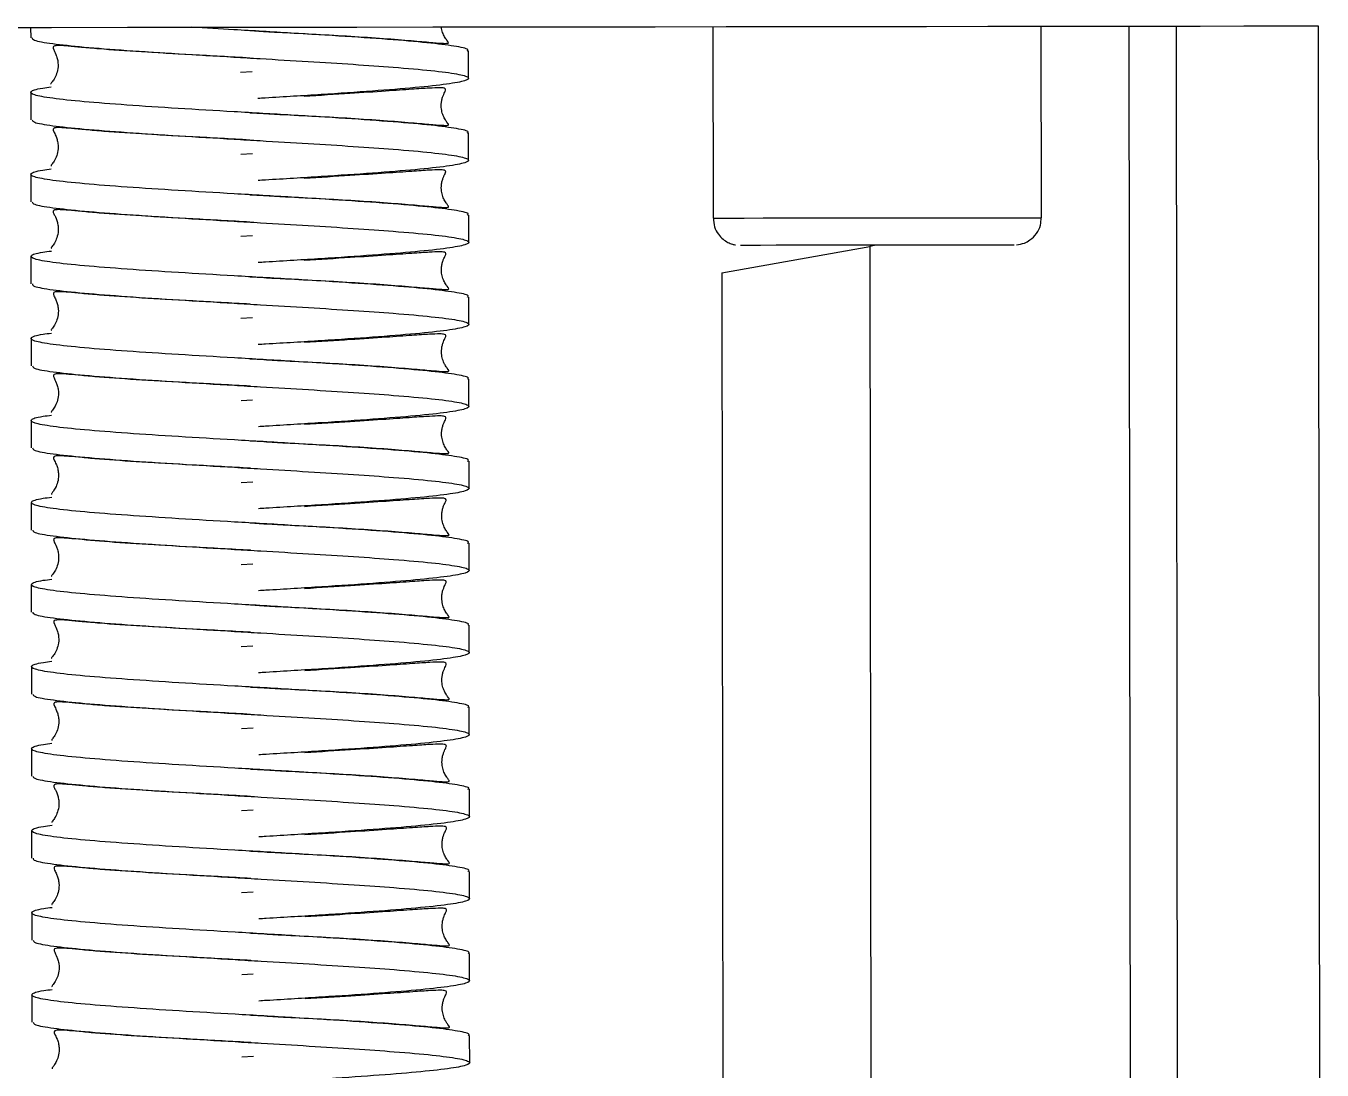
# Model space of a CAD drawing. Header units: millimetres. Extents: x 5395 to 6471, y 1829 to 2617.
# Drawn here: x 5705.09 to 5752.46, y 2170.14 to 2208.32 of the extents above; entities that cross this region are included whole.
import ezdxf

# ---------------------------------------------------------------- set-up
doc = ezdxf.new("R2010")
doc.units = ezdxf.units.MM

msp = doc.modelspace()

# ---------------------------------------------------------------- linework, layer by layer
at = {"color": 7, "linetype": 'Continuous', "lineweight": 25}
for p, q in [((5705.26518, 2208.26536), (5705.26561, 2207.88734)), ((5713.2715, 2208.1462), (5713.77103, 2208.11862)), ((5730.19456, 2208.294), (5730.20258, 2201.29438)), ((5742.20257, 2201.30813), (5742.19455, 2208.30797)), ((5745.3992, 2208.31173), (5745.53674, 2088.31244)), ((5747.12153, 2208.31376), (5747.25907, 2088.31411)), ((5752.31914, 2208.31995), (5752.45668, 2088.32003)), ((5721.26732, 2206.40568), (5721.26618, 2207.40568)), ((5712.93871, 2206.62866), (5713.36364, 2206.65293)), ((5705.26791, 2205.88735), (5705.26905, 2204.88735)), ((5713.27494, 2205.1462), (5713.77447, 2205.11862)), ((5721.27076, 2203.40569), (5721.26962, 2204.40569)), ((5712.94215, 2203.62867), (5713.36708, 2203.65293)), ((5705.27134, 2202.88735), (5705.27249, 2201.88735)), ((5713.27838, 2202.1462), (5713.77791, 2202.11862)), ((5721.2742, 2200.40569), (5721.27305, 2201.40569)), ((5712.94559, 2200.62867), (5713.37051, 2200.65293)), ((5730.51836, 2199.29536), (5735.93239, 2200.25881)), ((5735.93238, 2200.27133), (5736.09912, 2200.301)), ((5735.93238, 2200.27133), (5736.04463, 2102.33179)), ((5705.27478, 2199.88735), (5705.27593, 2198.88735)), ((5713.28181, 2199.1462), (5713.78135, 2199.11862)), ((5730.51836, 2199.29536), (5730.56632, 2157.45023)), ((5721.27764, 2197.40569), (5721.27649, 2198.40569)), ((5712.94902, 2197.62867), (5713.37395, 2197.65293)), ((5705.27822, 2196.88735), (5705.27937, 2195.88735)), ((5713.28525, 2196.14621), (5713.78479, 2196.11863)), ((5721.28108, 2194.40569), (5721.27993, 2195.40569)), ((5712.95246, 2194.62867), (5713.37739, 2194.65294)), ((5705.28166, 2193.88735), (5705.28281, 2192.88735)), ((5713.28869, 2193.14621), (5713.78823, 2193.11863)), ((5721.28452, 2191.40569), (5721.28337, 2192.40569)), ((5712.9559, 2191.62867), (5713.38083, 2191.65294)), ((5705.2851, 2190.88736), (5705.28624, 2189.88736)), ((5713.29213, 2190.14621), (5713.79167, 2190.11863)), ((5721.28795, 2188.4057), (5721.28681, 2189.4057)), ((5712.95934, 2188.62868), (5713.38427, 2188.65294)), ((5705.28854, 2187.88736), (5705.28968, 2186.88736)), ((5713.29557, 2187.14621), (5713.7951, 2187.11863)), ((5721.29139, 2185.4057), (5721.29025, 2186.4057)), ((5712.96278, 2185.62868), (5713.38771, 2185.65294)), ((5705.29198, 2184.88736), (5705.29312, 2183.88736)), ((5713.29901, 2184.14621), (5713.79854, 2184.11863)), ((5721.29483, 2182.4057), (5721.29368, 2183.4057)), ((5712.96622, 2182.62868), (5713.39115, 2182.65294)), ((5705.29541, 2181.88736), (5705.29656, 2180.88736)), ((5713.30245, 2181.14622), (5713.80198, 2181.11864)), ((5721.29827, 2179.4057), (5721.29712, 2180.4057)), ((5712.96965, 2179.62868), (5713.39458, 2179.65295)), ((5705.29885, 2178.88736), (5705.3, 2177.88736)), ((5713.30588, 2178.14622), (5713.80542, 2178.11864)), ((5721.30171, 2176.4057), (5721.30056, 2177.4057)), ((5712.97309, 2176.62868), (5713.39802, 2176.65295)), ((5705.30229, 2175.88737), (5705.30344, 2174.88737)), ((5713.30932, 2175.14622), (5713.80886, 2175.11864)), ((5721.30515, 2173.40571), (5721.304, 2174.40571)), ((5712.97653, 2173.62869), (5713.40146, 2173.65295)), ((5705.30573, 2172.88737), (5705.30688, 2171.88737)), ((5713.31276, 2172.14622), (5713.8123, 2172.11864)), ((5721.30858, 2170.40571), (5721.30744, 2171.40571)), ((5712.97997, 2170.62869), (5713.4049, 2170.65295))]:
    msp.add_line(p, q, dxfattribs=at)
at = {"color": 7, "linetype": 'Continuous', "lineweight": 25, "flags": 128}
for points in [[(5703.28299, 2208.2631), (5706.02645, 2208.26622), (5708.80024, 2208.26939), (5711.59273, 2208.27259), (5714.39224, 2208.2758), (5717.18702, 2208.279), (5719.96537, 2208.2822), (5722.71565, 2208.28537), (5725.42633, 2208.28849), (5728.08606, 2208.29156), (5730.68369, 2208.29457), (5733.20833, 2208.2975), (5735.64941, 2208.30033), (5737.99671, 2208.30307), (5740.24038, 2208.30569), (5742.37103, 2208.30818), (5744.37972, 2208.31053), (5746.25805, 2208.31275), (5747.99814, 2208.3148), (5749.5927, 2208.31669), (5751.03504, 2208.31841), (5752.31914, 2208.31995)], [(5730.20258, 2201.29438), (5730.23468, 2201.2944), (5730.43297, 2201.2946), (5730.80657, 2201.295), (5731.34412, 2201.29559), (5732.0293, 2201.29635), (5732.84128, 2201.29727), (5733.75539, 2201.2983), (5734.74385, 2201.29942), (5735.77664, 2201.3006)], [(5735.77664, 2201.3006), (5736.82237, 2201.3018), (5737.84927, 2201.30298), (5738.82613, 2201.30411), (5739.72328, 2201.30516), (5740.51346, 2201.30608), (5741.17265, 2201.30686), (5741.68083, 2201.30747), (5742.02255, 2201.30789), (5742.18744, 2201.30811), (5742.20257, 2201.30813)], [(5735.84878, 2200.30071), (5734.91132, 2200.29964), (5734.02058, 2200.29863), (5733.20874, 2200.29771), (5732.50515, 2200.29693), (5731.93523, 2200.29629), (5731.51959, 2200.29584), (5731.27325, 2200.29558), (5731.20383, 2200.29553)], [(5741.20371, 2200.30699), (5741.16857, 2200.30693), (5740.96684, 2200.30668), (5740.59296, 2200.30622), (5740.06044, 2200.30559), (5739.38852, 2200.3048), (5738.6015, 2200.30388), (5737.72782, 2200.30287), (5736.79906, 2200.3018), (5735.84878, 2200.30071)]]:
    msp.add_lwpolyline(points, dxfattribs=at)
at = {"color": 7, "linetype": 'Continuous', "lineweight": 25}
for points, knots in [([(5721.2125, 2207.40562), (5721.22832, 2207.41679), (5721.30302, 2207.46956), (5720.88719, 2207.56517), (5719.97423, 2207.68782), (5718.56428, 2207.81153), (5716.80401, 2207.93479), (5714.80183, 2208.0563), (5712.85431, 2208.17032), (5711.66423, 2208.24154), (5711.15381, 2208.27209)], [0, 0, 0, 0, 0.03836498, 0.18121529, 0.32341011, 0.4655906, 0.60801833, 0.75008887, 0.89281622, 1, 1, 1, 1]), ([(5713.77103, 2208.11862), (5714.03786, 2208.10368), (5714.75098, 2208.06376), (5715.88549, 2208.00751), (5717.1508, 2207.93386), (5718.32169, 2207.85241), (5719.29728, 2207.77124), (5719.97892, 2207.70957), (5720.37715, 2207.67986), (5720.52463, 2207.68195), (5720.54009, 2207.71277), (5720.48497, 2207.78353), (5720.40004, 2207.90015), (5720.32086, 2208.07171), (5720.27339, 2208.21353), (5720.2729, 2208.28244), (5720.2729, 2208.28255)], [0, 0, 0, 0, 0.06904033, 0.18452281, 0.30518635, 0.43031316, 0.55385012, 0.66690288, 0.76785559, 0.85806609, 0.89750012, 0.93020759, 0.95703867, 0.97912394, 0.99996456, 1, 1, 1, 1]), ([(5705.31929, 2207.88741), (5705.32595, 2207.85728), (5705.34179, 2207.7857), (5706.00017, 2207.67162), (5707.14934, 2207.54838), (5708.73393, 2207.4257), (5710.62081, 2207.30157), (5712.31856, 2207.20254), (5713.92507, 2207.1076), (5715.42032, 2207.02), (5717.07906, 2206.91566), (5718.63864, 2206.80536), (5719.96962, 2206.68766), (5720.91509, 2206.56506), (5721.33876, 2206.43892), (5721.21237, 2206.31541), (5720.54503, 2206.18846), (5719.38125, 2206.0627), (5717.80085, 2205.93648), (5715.91351, 2205.80801), (5714.44304, 2205.71908), (5713.66053, 2205.67098), (5713.57132, 2205.6655)], [0, 0, 0, 0, 0.04076612, 0.09687101, 0.15281319, 0.20875537, 0.26486026, 0.3207179, 0.3463632, 0.39387851, 0.44141869, 0.48894644, 0.54497281, 0.60085867, 0.65700289, 0.71286053, 0.76896542, 0.8249076, 0.88084978, 0.93695467, 0.99281231, 1, 1, 1, 1]), ([(5713.27265, 2207.1462), (5712.56625, 2207.18541), (5711.17283, 2207.26275), (5709.28646, 2207.36948), (5707.97185, 2207.45703), (5707.11674, 2207.53657), (5706.49022, 2207.59441), (5706.08746, 2207.62024), (5706.06209, 2207.51667), (5706.15924, 2207.35066), (5706.23731, 2207.14517), (5706.27496, 2206.92916), (5706.26096, 2206.69934), (5706.16833, 2206.44069), (5706.06218, 2206.28246), (5705.99442, 2206.2034), (5706.00828, 2206.19344), (5706.01411, 2206.18925)], [0, 0, 0, 0, 0.15266743, 0.30114793, 0.44493303, 0.51603269, 0.58317401, 0.70230956, 0.80282593, 0.84337784, 0.85968953, 0.87401199, 0.89714004, 0.91824407, 0.94381308, 0.97636391, 1, 1, 1, 1]), ([(5721.21594, 2204.40562), (5721.23176, 2204.41679), (5721.30645, 2204.46956), (5720.89061, 2204.56517), (5719.97772, 2204.68782), (5718.56752, 2204.81153), (5716.80818, 2204.9348), (5714.80253, 2205.05628), (5712.69503, 2205.18053), (5710.62385, 2205.30159), (5708.73534, 2205.42569), (5707.15441, 2205.5484), (5705.99223, 2205.67158), (5705.3173, 2205.79712), (5705.21785, 2205.92043), (5705.46781, 2206.0194), (5705.90752, 2206.07516), (5706.01654, 2206.08899)], [0, 0, 0, 0, 0.019813775, 0.09358948, 0.167026659, 0.240456433, 0.314013898, 0.387386892, 0.461099093, 0.534435036, 0.608095587, 0.681542525, 0.754989463, 0.828650014, 0.901985956, 0.975698158, 1, 1, 1, 1]), ([(5713.77447, 2205.11862), (5714.04129, 2205.10368), (5714.75442, 2205.06376), (5715.88893, 2205.00751), (5717.15424, 2204.93387), (5718.32513, 2204.85241), (5719.30073, 2204.77124), (5719.98235, 2204.70958), (5720.38063, 2204.67986), (5720.52794, 2204.68195), (5720.54371, 2204.71277), (5720.4879, 2204.78353), (5720.4049, 2204.90016), (5720.32009, 2205.0717), (5720.2665, 2205.2911), (5720.26522, 2205.48378), (5720.29862, 2205.6582), (5720.33877, 2205.77452), (5720.38173, 2205.86662), (5720.42389, 2205.94938), (5720.43746, 2206.00673), (5720.38611, 2206.05138), (5720.20259, 2206.06149), (5719.82668, 2206.04607), (5719.18783, 2206.00145), (5718.22558, 2205.93256), (5716.90887, 2205.84577), (5715.82802, 2205.77682), (5715.25664, 2205.74036)], [0, 0, 0, 0, 0.03678145, 0.0983051, 0.16258897, 0.22925067, 0.29506537, 0.35529457, 0.40907744, 0.45713736, 0.47814597, 0.49557097, 0.50986531, 0.52163131, 0.53273421, 0.54526249, 0.55277532, 0.5607784, 0.56941098, 0.57892418, 0.60285471, 0.63466041, 0.67456688, 0.72247058, 0.77903023, 0.84428808, 0.91768458, 1, 1, 1, 1]), ([(5705.32273, 2204.88741), (5705.32939, 2204.85728), (5705.34523, 2204.7857), (5706.00361, 2204.67162), (5707.15278, 2204.54838), (5708.73737, 2204.4257), (5710.62425, 2204.30158), (5712.322, 2204.20255), (5713.9285, 2204.10761), (5715.42376, 2204.02001), (5717.0825, 2203.91566), (5718.64208, 2203.80537), (5719.97306, 2203.68766), (5720.91853, 2203.56507), (5721.3422, 2203.43892), (5721.21581, 2203.31541), (5720.54847, 2203.18847), (5719.38469, 2203.0627), (5717.80429, 2202.93648), (5715.91695, 2202.80802), (5714.44647, 2202.71909), (5713.66397, 2202.67098), (5713.57476, 2202.6655)], [0, 0, 0, 0, 0.04076612, 0.09687101, 0.15281319, 0.20875537, 0.26486026, 0.3207179, 0.3463632, 0.39387851, 0.44141869, 0.48894644, 0.54497281, 0.60085867, 0.65700289, 0.71286053, 0.76896542, 0.8249076, 0.88084978, 0.93695467, 0.99281231, 1, 1, 1, 1]), ([(5713.27608, 2204.1462), (5712.56969, 2204.18541), (5711.17627, 2204.26275), (5709.2899, 2204.36948), (5707.97529, 2204.45703), (5707.12018, 2204.53657), (5706.49366, 2204.59441), (5706.0909, 2204.62024), (5706.06553, 2204.51667), (5706.16268, 2204.35066), (5706.24075, 2204.14517), (5706.2784, 2203.92917), (5706.2644, 2203.69934), (5706.17177, 2203.44069), (5706.06562, 2203.28246), (5705.99786, 2203.2034), (5706.01172, 2203.19344), (5706.01754, 2203.18925)], [0, 0, 0, 0, 0.15266743, 0.30114793, 0.44493303, 0.51603269, 0.58317401, 0.70230956, 0.80282593, 0.84337784, 0.85968953, 0.87401199, 0.89714004, 0.91824407, 0.94381308, 0.97636391, 1, 1, 1, 1]), ([(5721.21938, 2201.40563), (5721.2352, 2201.4168), (5721.30989, 2201.46956), (5720.89405, 2201.56517), (5719.98116, 2201.68782), (5718.57096, 2201.81153), (5716.81162, 2201.9348), (5714.80597, 2202.05628), (5712.69847, 2202.18053), (5710.62729, 2202.30159), (5708.73878, 2202.4257), (5707.15785, 2202.5484), (5705.99566, 2202.67158), (5705.32074, 2202.79712), (5705.22128, 2202.92043), (5705.47125, 2203.0194), (5705.91096, 2203.07517), (5706.01998, 2203.08899)], [0, 0, 0, 0, 0.019813775, 0.09358948, 0.167026659, 0.240456433, 0.314013898, 0.387386892, 0.461099093, 0.534435036, 0.608095587, 0.681542525, 0.754989463, 0.828650014, 0.901985956, 0.975698158, 1, 1, 1, 1]), ([(5713.77791, 2202.11862), (5714.04473, 2202.10368), (5714.75786, 2202.06376), (5715.89237, 2202.00751), (5717.15767, 2201.93387), (5718.32857, 2201.85241), (5719.30416, 2201.77124), (5719.98578, 2201.70958), (5720.38407, 2201.67987), (5720.53138, 2201.68195), (5720.54715, 2201.71277), (5720.49134, 2201.78353), (5720.40834, 2201.90016), (5720.32353, 2202.0717), (5720.26994, 2202.2911), (5720.26866, 2202.48378), (5720.30206, 2202.6582), (5720.34221, 2202.77452), (5720.38517, 2202.86663), (5720.42733, 2202.94938), (5720.44089, 2203.00674), (5720.38955, 2203.05139), (5720.20603, 2203.06149), (5719.83012, 2203.04607), (5719.19126, 2203.00145), (5718.22902, 2202.93257), (5716.91231, 2202.84577), (5715.83146, 2202.77682), (5715.26008, 2202.74037)], [0, 0, 0, 0, 0.03678145, 0.0983051, 0.16258897, 0.22925067, 0.29506537, 0.35529457, 0.40907744, 0.45713736, 0.47814597, 0.49557097, 0.50986531, 0.52163131, 0.53273421, 0.54526249, 0.55277532, 0.5607784, 0.56941098, 0.57892418, 0.60285471, 0.63466041, 0.67456688, 0.72247058, 0.77903023, 0.84428808, 0.91768458, 1, 1, 1, 1]), ([(5705.32616, 2201.88741), (5705.33283, 2201.85729), (5705.34867, 2201.78571), (5706.00705, 2201.67162), (5707.15622, 2201.54839), (5708.74081, 2201.4257), (5710.62768, 2201.30158), (5712.32544, 2201.20255), (5713.93194, 2201.10761), (5715.4272, 2201.02001), (5717.08594, 2200.91566), (5718.64552, 2200.80537), (5719.9765, 2200.68766), (5720.92197, 2200.56507), (5721.34564, 2200.43892), (5721.21925, 2200.31542), (5720.5519, 2200.18847), (5719.38812, 2200.0627), (5717.80773, 2199.93648), (5715.92039, 2199.80802), (5714.44991, 2199.71909), (5713.66741, 2199.67098), (5713.57819, 2199.6655)], [0, 0, 0, 0, 0.04076612, 0.09687101, 0.15281319, 0.20875537, 0.26486026, 0.3207179, 0.3463632, 0.39387851, 0.44141869, 0.48894644, 0.54497281, 0.60085867, 0.65700289, 0.71286053, 0.76896542, 0.8249076, 0.88084978, 0.93695467, 0.99281231, 1, 1, 1, 1]), ([(5713.27952, 2201.1462), (5712.57313, 2201.18541), (5711.17971, 2201.26276), (5709.29333, 2201.36948), (5707.97872, 2201.45703), (5707.12362, 2201.53658), (5706.4971, 2201.59441), (5706.09434, 2201.62024), (5706.06897, 2201.51667), (5706.16611, 2201.35066), (5706.24418, 2201.14517), (5706.28184, 2200.92917), (5706.26783, 2200.69934), (5706.1752, 2200.44069), (5706.06906, 2200.28246), (5706.0013, 2200.2034), (5706.01515, 2200.19344), (5706.02098, 2200.18925)], [0, 0, 0, 0, 0.152667432, 0.301147927, 0.444933028, 0.516032688, 0.58317401, 0.702309559, 0.802825933, 0.843377845, 0.859689531, 0.874011994, 0.897140038, 0.918244067, 0.943813077, 0.976363914, 1, 1, 1, 1]), ([(5730.21251, 2201.29513), (5730.21912, 2201.18378), (5730.23177, 2200.97082), (5730.37955, 2200.70738), (5730.55499, 2200.5214), (5730.73376, 2200.40577), (5730.89013, 2200.34039), (5730.98625, 2200.32035), (5731.02569, 2200.31212)], [0, 0, 0, 0, 0.23838581, 0.45590537, 0.63585535, 0.78790704, 0.91297383, 1, 1, 1, 1]), ([(5741.29553, 2200.31566), (5741.39239, 2200.3312), (5741.56583, 2200.35902), (5741.81718, 2200.50233), (5742.03231, 2200.71789), (5742.18213, 2201.00738), (5742.18769, 2201.2134), (5742.19013, 2201.30404)], [0, 0, 0, 0, 0.19899681, 0.35633326, 0.58222594, 0.81619016, 1, 1, 1, 1]), ([(5721.22282, 2198.40563), (5721.23863, 2198.4168), (5721.31333, 2198.46956), (5720.89749, 2198.56517), (5719.98459, 2198.68782), (5718.5744, 2198.81153), (5716.81506, 2198.93481), (5714.80941, 2199.05628), (5712.70191, 2199.18054), (5710.63073, 2199.3016), (5708.74222, 2199.4257), (5707.16129, 2199.5484), (5705.9991, 2199.67159), (5705.32418, 2199.79712), (5705.22472, 2199.92044), (5705.47469, 2200.0194), (5705.9144, 2200.07517), (5706.02342, 2200.089)], [0, 0, 0, 0, 0.019813775, 0.09358948, 0.167026659, 0.240456433, 0.314013898, 0.387386892, 0.461099093, 0.534435036, 0.608095587, 0.681542525, 0.754989463, 0.828650014, 0.901985956, 0.975698158, 1, 1, 1, 1]), ([(5713.78135, 2199.11862), (5714.04817, 2199.10369), (5714.7613, 2199.06376), (5715.89581, 2199.00751), (5717.16111, 2198.93387), (5718.332, 2198.85242), (5719.3076, 2198.77124), (5719.98922, 2198.70958), (5720.38751, 2198.67987), (5720.53482, 2198.68195), (5720.55058, 2198.71278), (5720.49478, 2198.78353), (5720.41178, 2198.90016), (5720.32697, 2199.07171), (5720.27338, 2199.2911), (5720.27209, 2199.48378), (5720.3055, 2199.6582), (5720.34565, 2199.77452), (5720.3886, 2199.86663), (5720.43076, 2199.94939), (5720.44433, 2200.00674), (5720.39299, 2200.05139), (5720.20946, 2200.06149), (5719.83355, 2200.04607), (5719.1947, 2200.00145), (5718.23246, 2199.93257), (5716.91575, 2199.84578), (5715.8349, 2199.77682), (5715.26352, 2199.74037)], [0, 0, 0, 0, 0.03678145, 0.0983051, 0.16258897, 0.22925067, 0.29506537, 0.35529457, 0.40907744, 0.45713736, 0.47814597, 0.49557097, 0.50986531, 0.52163131, 0.53273421, 0.54526249, 0.55277532, 0.5607784, 0.56941098, 0.57892418, 0.60285471, 0.63466041, 0.67456688, 0.72247058, 0.77903023, 0.84428808, 0.91768458, 1, 1, 1, 1]), ([(5705.3296, 2198.88741), (5705.33627, 2198.85729), (5705.35211, 2198.78571), (5706.01049, 2198.67163), (5707.15965, 2198.54839), (5708.74425, 2198.42571), (5710.63112, 2198.30158), (5712.32888, 2198.20255), (5713.93538, 2198.10761), (5715.43064, 2198.02001), (5717.08938, 2197.91566), (5718.64895, 2197.80537), (5719.97994, 2197.68766), (5720.92541, 2197.56507), (5721.34907, 2197.43892), (5721.22269, 2197.31542), (5720.55534, 2197.18847), (5719.39156, 2197.06271), (5717.81117, 2196.93648), (5715.92383, 2196.80802), (5714.45335, 2196.71909), (5713.67084, 2196.67099), (5713.58163, 2196.6655)], [0, 0, 0, 0, 0.04076612, 0.09687101, 0.15281319, 0.20875537, 0.26486026, 0.3207179, 0.3463632, 0.39387851, 0.44141869, 0.48894644, 0.54497281, 0.60085867, 0.65700289, 0.71286053, 0.76896542, 0.8249076, 0.88084978, 0.93695467, 0.99281231, 1, 1, 1, 1]), ([(5713.28296, 2198.1462), (5712.57656, 2198.18541), (5711.18315, 2198.26276), (5709.29677, 2198.36948), (5707.98216, 2198.45703), (5707.12705, 2198.53658), (5706.50054, 2198.59441), (5706.09778, 2198.62024), (5706.07241, 2198.51668), (5706.16955, 2198.35066), (5706.24762, 2198.14518), (5706.28528, 2197.92917), (5706.27127, 2197.69935), (5706.17864, 2197.4407), (5706.0725, 2197.28247), (5706.00474, 2197.2034), (5706.01859, 2197.19345), (5706.02442, 2197.18926)], [0, 0, 0, 0, 0.15266743, 0.30114793, 0.44493303, 0.51603269, 0.58317401, 0.70230956, 0.80282593, 0.84337784, 0.85968953, 0.87401199, 0.89714004, 0.91824407, 0.94381308, 0.97636391, 1, 1, 1, 1]), ([(5721.22626, 2195.40563), (5721.24207, 2195.4168), (5721.31677, 2195.46957), (5720.90092, 2195.56517), (5719.98803, 2195.68782), (5718.57784, 2195.81153), (5716.8185, 2195.93481), (5714.81285, 2196.05628), (5712.70535, 2196.18054), (5710.63417, 2196.3016), (5708.74566, 2196.4257), (5707.16472, 2196.5484), (5706.00254, 2196.67159), (5705.32762, 2196.79713), (5705.22816, 2196.92044), (5705.47813, 2197.0194), (5705.91783, 2197.07517), (5706.02686, 2197.089)], [0, 0, 0, 0, 0.019813775, 0.09358948, 0.167026659, 0.240456433, 0.314013898, 0.387386892, 0.461099093, 0.534435036, 0.608095587, 0.681542525, 0.754989463, 0.828650014, 0.901985956, 0.975698158, 1, 1, 1, 1]), ([(5713.78479, 2196.11863), (5714.05161, 2196.10369), (5714.76474, 2196.06377), (5715.89925, 2196.00752), (5717.16455, 2195.93387), (5718.33544, 2195.85242), (5719.31104, 2195.77125), (5719.99266, 2195.70958), (5720.39095, 2195.67987), (5720.53825, 2195.68195), (5720.55402, 2195.71278), (5720.49821, 2195.78353), (5720.41522, 2195.90016), (5720.33041, 2196.07171), (5720.27682, 2196.29111), (5720.27553, 2196.48378), (5720.30894, 2196.6582), (5720.34908, 2196.77452), (5720.39204, 2196.86663), (5720.4342, 2196.94939), (5720.44777, 2197.00674), (5720.39643, 2197.05139), (5720.2129, 2197.06149), (5719.83699, 2197.04607), (5719.19814, 2197.00145), (5718.23589, 2196.93257), (5716.91918, 2196.84578), (5715.83834, 2196.77682), (5715.26696, 2196.74037)], [0, 0, 0, 0, 0.03678145, 0.0983051, 0.16258897, 0.22925067, 0.29506537, 0.35529457, 0.40907744, 0.45713736, 0.47814597, 0.49557097, 0.50986531, 0.52163131, 0.53273421, 0.54526249, 0.55277532, 0.5607784, 0.56941098, 0.57892418, 0.60285471, 0.63466041, 0.67456688, 0.72247058, 0.77903023, 0.84428808, 0.91768458, 1, 1, 1, 1]), ([(5705.33304, 2195.88741), (5705.33971, 2195.85729), (5705.35555, 2195.78571), (5706.01393, 2195.67163), (5707.16309, 2195.54839), (5708.74769, 2195.42571), (5710.63456, 2195.30158), (5712.33232, 2195.20255), (5713.93882, 2195.10761), (5715.43408, 2195.02001), (5717.09282, 2194.91567), (5718.65239, 2194.80537), (5719.98338, 2194.68767), (5720.92885, 2194.56507), (5721.35251, 2194.43892), (5721.22613, 2194.31542), (5720.55878, 2194.18847), (5719.395, 2194.06271), (5717.8146, 2193.93649), (5715.92727, 2193.80802), (5714.45679, 2193.71909), (5713.67428, 2193.67099), (5713.58507, 2193.6655)], [0, 0, 0, 0, 0.04076612, 0.09687101, 0.15281319, 0.20875537, 0.26486026, 0.3207179, 0.3463632, 0.39387851, 0.44141869, 0.48894644, 0.54497281, 0.60085867, 0.65700289, 0.71286053, 0.76896542, 0.8249076, 0.88084978, 0.93695467, 0.99281231, 1, 1, 1, 1]), ([(5713.2864, 2195.14621), (5712.58, 2195.18542), (5711.18658, 2195.26276), (5709.30021, 2195.36948), (5707.9856, 2195.45703), (5707.13049, 2195.53658), (5706.50397, 2195.59442), (5706.10122, 2195.62024), (5706.07585, 2195.51668), (5706.17299, 2195.35067), (5706.25106, 2195.14518), (5706.28871, 2194.92917), (5706.27471, 2194.69935), (5706.18208, 2194.4407), (5706.07594, 2194.28247), (5706.00817, 2194.20341), (5706.02203, 2194.19345), (5706.02786, 2194.18926)], [0, 0, 0, 0, 0.15266743, 0.30114793, 0.44493303, 0.51603269, 0.58317401, 0.70230956, 0.80282593, 0.84337784, 0.85968953, 0.87401199, 0.89714004, 0.91824407, 0.94381308, 0.97636391, 1, 1, 1, 1]), ([(5721.2297, 2192.40563), (5721.24551, 2192.4168), (5721.32021, 2192.46957), (5720.90436, 2192.56518), (5719.99147, 2192.68783), (5718.58128, 2192.81153), (5716.82194, 2192.93481), (5714.81628, 2193.05628), (5712.70878, 2193.18054), (5710.6376, 2193.3016), (5708.7491, 2193.4257), (5707.16816, 2193.5484), (5706.00598, 2193.67159), (5705.33106, 2193.79713), (5705.2316, 2193.92044), (5705.48156, 2194.0194), (5705.92127, 2194.07517), (5706.03029, 2194.089)], [0, 0, 0, 0, 0.019813775, 0.09358948, 0.167026659, 0.240456433, 0.314013898, 0.387386892, 0.461099093, 0.534435036, 0.608095587, 0.681542525, 0.754989463, 0.828650014, 0.901985956, 0.975698158, 1, 1, 1, 1]), ([(5713.78823, 2193.11863), (5714.05505, 2193.10369), (5714.76818, 2193.06377), (5715.90268, 2193.00752), (5717.16799, 2192.93387), (5718.33888, 2192.85242), (5719.31448, 2192.77125), (5719.9961, 2192.70958), (5720.39439, 2192.67987), (5720.54169, 2192.68196), (5720.55746, 2192.71278), (5720.50165, 2192.78353), (5720.41866, 2192.90016), (5720.33385, 2193.07171), (5720.28026, 2193.29111), (5720.27897, 2193.48379), (5720.31238, 2193.6582), (5720.35252, 2193.77452), (5720.39548, 2193.86663), (5720.43764, 2193.94939), (5720.45121, 2194.00674), (5720.39986, 2194.05139), (5720.21634, 2194.06149), (5719.84043, 2194.04608), (5719.20158, 2194.00146), (5718.23933, 2193.93257), (5716.92262, 2193.84578), (5715.84177, 2193.77682), (5715.27039, 2193.74037)], [0, 0, 0, 0, 0.03678145, 0.0983051, 0.16258897, 0.22925067, 0.29506537, 0.35529457, 0.40907744, 0.45713736, 0.47814597, 0.49557097, 0.50986531, 0.52163131, 0.53273421, 0.54526249, 0.55277532, 0.5607784, 0.56941098, 0.57892418, 0.60285471, 0.63466041, 0.67456688, 0.72247058, 0.77903023, 0.84428808, 0.91768458, 1, 1, 1, 1]), ([(5705.33648, 2192.88742), (5705.34315, 2192.85729), (5705.35899, 2192.78571), (5706.01737, 2192.67163), (5707.16653, 2192.54839), (5708.75113, 2192.42571), (5710.638, 2192.30158), (5712.33576, 2192.20255), (5713.94226, 2192.10761), (5715.43751, 2192.02001), (5717.09626, 2191.91567), (5718.65583, 2191.80537), (5719.98681, 2191.68767), (5720.93228, 2191.56507), (5721.35595, 2191.43893), (5721.22957, 2191.31542), (5720.56222, 2191.18847), (5719.39844, 2191.06271), (5717.81804, 2190.93649), (5715.9307, 2190.80802), (5714.46023, 2190.71909), (5713.67772, 2190.67099), (5713.58851, 2190.66551)], [0, 0, 0, 0, 0.04076612, 0.09687101, 0.15281319, 0.20875537, 0.26486026, 0.3207179, 0.3463632, 0.39387851, 0.44141869, 0.48894644, 0.54497281, 0.60085867, 0.65700289, 0.71286053, 0.76896542, 0.8249076, 0.88084978, 0.93695467, 0.99281231, 1, 1, 1, 1]), ([(5713.28984, 2192.14621), (5712.58344, 2192.18542), (5711.19002, 2192.26276), (5709.30365, 2192.36949), (5707.98904, 2192.45704), (5707.13393, 2192.53658), (5706.50741, 2192.59442), (5706.10466, 2192.62025), (5706.07929, 2192.51668), (5706.17643, 2192.35067), (5706.2545, 2192.14518), (5706.29215, 2191.92917), (5706.27815, 2191.69935), (5706.18552, 2191.4407), (5706.07938, 2191.28247), (5706.01161, 2191.20341), (5706.02547, 2191.19345), (5706.0313, 2191.18926)], [0, 0, 0, 0, 0.15266743, 0.30114793, 0.44493303, 0.51603269, 0.58317401, 0.70230956, 0.80282593, 0.84337784, 0.85968953, 0.87401199, 0.89714004, 0.91824407, 0.94381308, 0.97636391, 1, 1, 1, 1]), ([(5721.23313, 2189.40563), (5721.24895, 2189.4168), (5721.32365, 2189.46957), (5720.9078, 2189.56518), (5719.99491, 2189.68783), (5718.58471, 2189.81154), (5716.82537, 2189.93481), (5714.81972, 2190.05629), (5712.71222, 2190.18054), (5710.64104, 2190.3016), (5708.75253, 2190.4257), (5707.1716, 2190.54841), (5706.00942, 2190.67159), (5705.33449, 2190.79713), (5705.23504, 2190.92044), (5705.485, 2191.01941), (5705.92471, 2191.07517), (5706.03373, 2191.089)], [0, 0, 0, 0, 0.01981377, 0.09358948, 0.16702666, 0.24045643, 0.3140139, 0.38738689, 0.46109909, 0.53443504, 0.60809559, 0.68154252, 0.75498946, 0.82865001, 0.90198596, 0.97569816, 1, 1, 1, 1]), ([(5713.79167, 2190.11863), (5714.05849, 2190.10369), (5714.77161, 2190.06377), (5715.90612, 2190.00752), (5717.17143, 2189.93388), (5718.34232, 2189.85242), (5719.31792, 2189.77125), (5719.99954, 2189.70959), (5720.39783, 2189.67987), (5720.54513, 2189.68196), (5720.5609, 2189.71278), (5720.50509, 2189.78354), (5720.4221, 2189.90017), (5720.33728, 2190.07171), (5720.2837, 2190.29111), (5720.28241, 2190.48379), (5720.31582, 2190.65821), (5720.35596, 2190.77453), (5720.39892, 2190.86663), (5720.44108, 2190.94939), (5720.45465, 2191.00674), (5720.4033, 2191.05139), (5720.21978, 2191.0615), (5719.84387, 2191.04608), (5719.20502, 2191.00146), (5718.24277, 2190.93257), (5716.92606, 2190.84578), (5715.84521, 2190.77683), (5715.27383, 2190.74037)], [0, 0, 0, 0, 0.03678145, 0.0983051, 0.16258897, 0.22925067, 0.29506537, 0.35529457, 0.40907744, 0.45713736, 0.47814597, 0.49557097, 0.50986531, 0.52163131, 0.53273421, 0.54526249, 0.55277532, 0.5607784, 0.56941098, 0.57892418, 0.60285471, 0.63466041, 0.67456688, 0.72247058, 0.77903023, 0.84428808, 0.91768458, 1, 1, 1, 1]), ([(5705.33992, 2189.88742), (5705.34658, 2189.85729), (5705.36243, 2189.78571), (5706.02081, 2189.67163), (5707.16997, 2189.54839), (5708.75456, 2189.42571), (5710.64144, 2189.30159), (5712.3392, 2189.20256), (5713.9457, 2189.10762), (5715.44095, 2189.02002), (5717.09969, 2188.91567), (5718.65927, 2188.80538), (5719.99025, 2188.68767), (5720.93572, 2188.56508), (5721.35939, 2188.43893), (5721.233, 2188.31542), (5720.56566, 2188.18847), (5719.40188, 2188.06271), (5717.82148, 2187.93649), (5715.93414, 2187.80803), (5714.46367, 2187.7191), (5713.68116, 2187.67099), (5713.59195, 2187.66551)], [0, 0, 0, 0, 0.04076612, 0.09687101, 0.15281319, 0.20875537, 0.26486026, 0.3207179, 0.3463632, 0.39387851, 0.44141869, 0.48894644, 0.54497281, 0.60085867, 0.65700289, 0.71286053, 0.76896542, 0.8249076, 0.88084978, 0.93695467, 0.99281231, 1, 1, 1, 1]), ([(5713.29328, 2189.14621), (5712.58688, 2189.18542), (5711.19346, 2189.26276), (5709.30709, 2189.36949), (5707.99248, 2189.45704), (5707.13737, 2189.53658), (5706.51085, 2189.59442), (5706.1081, 2189.62025), (5706.08272, 2189.51668), (5706.17987, 2189.35067), (5706.25794, 2189.14518), (5706.29559, 2188.92917), (5706.28159, 2188.69935), (5706.18896, 2188.4407), (5706.08281, 2188.28247), (5706.01505, 2188.20341), (5706.02891, 2188.19345), (5706.03474, 2188.18926)], [0, 0, 0, 0, 0.15266743, 0.30114793, 0.44493303, 0.51603269, 0.58317401, 0.70230956, 0.80282593, 0.84337784, 0.85968953, 0.87401199, 0.89714004, 0.91824407, 0.94381308, 0.97636391, 1, 1, 1, 1]), ([(5721.23657, 2186.40564), (5721.25239, 2186.41681), (5721.32709, 2186.46957), (5720.91124, 2186.56518), (5719.99835, 2186.68783), (5718.58815, 2186.81154), (5716.82881, 2186.93481), (5714.82316, 2187.05629), (5712.71566, 2187.18054), (5710.64448, 2187.3016), (5708.75597, 2187.42571), (5707.17504, 2187.54841), (5706.01286, 2187.67159), (5705.33793, 2187.79713), (5705.23848, 2187.92044), (5705.48844, 2188.01941), (5705.92815, 2188.07518), (5706.03717, 2188.089)], [0, 0, 0, 0, 0.019813775, 0.09358948, 0.167026659, 0.240456433, 0.314013898, 0.387386892, 0.461099093, 0.534435036, 0.608095587, 0.681542525, 0.754989463, 0.828650014, 0.901985956, 0.975698158, 1, 1, 1, 1]), ([(5713.7951, 2187.11863), (5714.06192, 2187.10369), (5714.77505, 2187.06377), (5715.90956, 2187.00752), (5717.17487, 2186.93388), (5718.34576, 2186.85242), (5719.32136, 2186.77125), (5720.00298, 2186.70959), (5720.40127, 2186.67987), (5720.54857, 2186.68196), (5720.56434, 2186.71278), (5720.50853, 2186.78354), (5720.42553, 2186.90017), (5720.34072, 2187.07171), (5720.28713, 2187.29111), (5720.28585, 2187.48379), (5720.31925, 2187.65821), (5720.3594, 2187.77453), (5720.40236, 2187.86664), (5720.44452, 2187.94939), (5720.45809, 2188.00674), (5720.40674, 2188.0514), (5720.22322, 2188.0615), (5719.84731, 2188.04608), (5719.20846, 2188.00146), (5718.24621, 2187.93258), (5716.9295, 2187.84578), (5715.84865, 2187.77683), (5715.27727, 2187.74038)], [0, 0, 0, 0, 0.03678145, 0.0983051, 0.16258897, 0.22925067, 0.29506537, 0.35529457, 0.40907744, 0.45713736, 0.47814597, 0.49557097, 0.50986531, 0.52163131, 0.53273421, 0.54526249, 0.55277532, 0.5607784, 0.56941098, 0.57892418, 0.60285471, 0.63466041, 0.67456688, 0.72247058, 0.77903023, 0.84428808, 0.91768458, 1, 1, 1, 1]), ([(5705.34336, 2186.88742), (5705.35002, 2186.8573), (5705.36586, 2186.78572), (5706.02424, 2186.67163), (5707.17341, 2186.5484), (5708.758, 2186.42571), (5710.64488, 2186.30159), (5712.34263, 2186.20256), (5713.94913, 2186.10762), (5715.44439, 2186.02002), (5717.10313, 2185.91567), (5718.66271, 2185.80538), (5719.99369, 2185.68767), (5720.93916, 2185.56508), (5721.36283, 2185.43893), (5721.23644, 2185.31543), (5720.5691, 2185.18848), (5719.40532, 2185.06271), (5717.82492, 2184.93649), (5715.93758, 2184.80803), (5714.46711, 2184.7191), (5713.6846, 2184.67099), (5713.59539, 2184.66551)], [0, 0, 0, 0, 0.04076612, 0.09687101, 0.15281319, 0.20875537, 0.26486026, 0.3207179, 0.3463632, 0.39387851, 0.44141869, 0.48894644, 0.54497281, 0.60085867, 0.65700289, 0.71286053, 0.76896542, 0.8249076, 0.88084978, 0.93695467, 0.99281231, 1, 1, 1, 1]), ([(5713.29671, 2186.14621), (5712.59032, 2186.18542), (5711.1969, 2186.26277), (5709.31053, 2186.36949), (5707.99592, 2186.45704), (5707.14081, 2186.53659), (5706.51429, 2186.59442), (5706.11153, 2186.62025), (5706.08616, 2186.51668), (5706.18331, 2186.35067), (5706.26138, 2186.14518), (5706.29903, 2185.92918), (5706.28503, 2185.69935), (5706.1924, 2185.4407), (5706.08625, 2185.28247), (5706.01849, 2185.20341), (5706.03235, 2185.19345), (5706.03818, 2185.18926)], [0, 0, 0, 0, 0.15266743, 0.30114793, 0.44493303, 0.51603269, 0.58317401, 0.70230956, 0.80282593, 0.84337784, 0.85968953, 0.87401199, 0.89714004, 0.91824407, 0.94381308, 0.97636391, 1, 1, 1, 1]), ([(5721.24001, 2183.40564), (5721.25583, 2183.41681), (5721.33052, 2183.46957), (5720.91468, 2183.56518), (5720.00179, 2183.68783), (5718.59159, 2183.81154), (5716.83225, 2183.93482), (5714.8266, 2184.05629), (5712.7191, 2184.18055), (5710.64792, 2184.30161), (5708.75941, 2184.42571), (5707.17848, 2184.54841), (5706.0163, 2184.6716), (5705.34137, 2184.79713), (5705.24192, 2184.92045), (5705.49188, 2185.01941), (5705.93159, 2185.07518), (5706.04061, 2185.08901)], [0, 0, 0, 0, 0.019813775, 0.09358948, 0.167026659, 0.240456433, 0.314013898, 0.387386892, 0.461099093, 0.534435036, 0.608095587, 0.681542525, 0.754989463, 0.828650014, 0.901985956, 0.975698158, 1, 1, 1, 1]), ([(5713.79854, 2184.11863), (5714.06536, 2184.1037), (5714.77849, 2184.06377), (5715.913, 2184.00752), (5717.1783, 2183.93388), (5718.3492, 2183.85243), (5719.32479, 2183.77125), (5720.00641, 2183.70959), (5720.4047, 2183.67988), (5720.55201, 2183.68196), (5720.56778, 2183.71279), (5720.51197, 2183.78354), (5720.42897, 2183.90017), (5720.34416, 2184.07172), (5720.29057, 2184.29111), (5720.28929, 2184.48379), (5720.32269, 2184.65821), (5720.36284, 2184.77453), (5720.4058, 2184.86664), (5720.44796, 2184.9494), (5720.46152, 2185.00675), (5720.41018, 2185.0514), (5720.22666, 2185.0615), (5719.85075, 2185.04608), (5719.2119, 2185.00146), (5718.24965, 2184.93258), (5716.93294, 2184.84579), (5715.85209, 2184.77683), (5715.28071, 2184.74038)], [0, 0, 0, 0, 0.03678145, 0.0983051, 0.16258897, 0.22925067, 0.29506537, 0.35529457, 0.40907744, 0.45713736, 0.47814597, 0.49557097, 0.50986531, 0.52163131, 0.53273421, 0.54526249, 0.55277532, 0.5607784, 0.56941098, 0.57892418, 0.60285471, 0.63466041, 0.67456688, 0.72247058, 0.77903023, 0.84428808, 0.91768458, 1, 1, 1, 1]), ([(5705.34679, 2183.88742), (5705.35346, 2183.8573), (5705.3693, 2183.78572), (5706.02768, 2183.67164), (5707.17685, 2183.5484), (5708.76144, 2183.42572), (5710.64832, 2183.30159), (5712.34607, 2183.20256), (5713.95257, 2183.10762), (5715.44783, 2183.02002), (5717.10657, 2182.91567), (5718.66615, 2182.80538), (5719.99713, 2182.68767), (5720.9426, 2182.56508), (5721.36627, 2182.43893), (5721.23988, 2182.31543), (5720.57253, 2182.18848), (5719.40875, 2182.06272), (5717.82836, 2181.93649), (5715.94102, 2181.80803), (5714.47054, 2181.7191), (5713.68804, 2181.671), (5713.59882, 2181.66551)], [0, 0, 0, 0, 0.04076612, 0.09687101, 0.15281319, 0.20875537, 0.26486026, 0.3207179, 0.3463632, 0.39387851, 0.44141869, 0.48894644, 0.54497281, 0.60085867, 0.65700289, 0.71286053, 0.76896542, 0.8249076, 0.88084978, 0.93695467, 0.99281231, 1, 1, 1, 1]), ([(5713.30015, 2183.14621), (5712.59376, 2183.18542), (5711.20034, 2183.26277), (5709.31396, 2183.36949), (5707.99935, 2183.45704), (5707.14425, 2183.53659), (5706.51773, 2183.59442), (5706.11497, 2183.62025), (5706.0896, 2183.51669), (5706.18675, 2183.35067), (5706.26482, 2183.14519), (5706.30247, 2182.92918), (5706.28847, 2182.69936), (5706.19583, 2182.44071), (5706.08969, 2182.28248), (5706.02193, 2182.20341), (5706.03578, 2182.19346), (5706.04161, 2182.18927)], [0, 0, 0, 0, 0.15266743, 0.30114793, 0.44493303, 0.51603269, 0.58317401, 0.70230956, 0.80282593, 0.84337784, 0.85968953, 0.87401199, 0.89714004, 0.91824407, 0.94381308, 0.97636391, 1, 1, 1, 1]), ([(5721.24345, 2180.40564), (5721.25926, 2180.41681), (5721.33396, 2180.46958), (5720.91812, 2180.56518), (5720.00522, 2180.68783), (5718.59503, 2180.81154), (5716.83569, 2180.93482), (5714.83004, 2181.05629), (5712.72254, 2181.18055), (5710.65136, 2181.30161), (5708.76285, 2181.42571), (5707.18192, 2181.54841), (5706.01973, 2181.6716), (5705.34481, 2181.79714), (5705.24535, 2181.92045), (5705.49532, 2182.01941), (5705.93503, 2182.07518), (5706.04405, 2182.08901)], [0, 0, 0, 0, 0.019813775, 0.09358948, 0.167026659, 0.240456433, 0.314013898, 0.387386892, 0.461099093, 0.534435036, 0.608095587, 0.681542525, 0.754989463, 0.828650014, 0.901985956, 0.975698158, 1, 1, 1, 1]), ([(5713.80198, 2181.11864), (5714.0688, 2181.1037), (5714.78193, 2181.06378), (5715.91644, 2181.00753), (5717.18174, 2180.93388), (5718.35264, 2180.85243), (5719.32823, 2180.77125), (5720.00985, 2180.70959), (5720.40814, 2180.67988), (5720.55545, 2180.68196), (5720.57121, 2180.71279), (5720.51541, 2180.78354), (5720.43241, 2180.90017), (5720.3476, 2181.07172), (5720.29401, 2181.29112), (5720.29273, 2181.48379), (5720.32613, 2181.65821), (5720.36628, 2181.77453), (5720.40924, 2181.86664), (5720.45139, 2181.9494), (5720.46496, 2182.00675), (5720.41362, 2182.0514), (5720.23009, 2182.0615), (5719.85419, 2182.04608), (5719.21533, 2182.00146), (5718.25309, 2181.93258), (5716.93638, 2181.84579), (5715.85553, 2181.77683), (5715.28415, 2181.74038)], [0, 0, 0, 0, 0.03678145, 0.0983051, 0.16258897, 0.22925067, 0.29506537, 0.35529457, 0.40907744, 0.45713736, 0.47814597, 0.49557097, 0.50986531, 0.52163131, 0.53273421, 0.54526249, 0.55277532, 0.5607784, 0.56941098, 0.57892418, 0.60285471, 0.63466041, 0.67456688, 0.72247058, 0.77903023, 0.84428808, 0.91768458, 1, 1, 1, 1]), ([(5705.35023, 2180.88742), (5705.3569, 2180.8573), (5705.37274, 2180.78572), (5706.03112, 2180.67164), (5707.18029, 2180.5484), (5708.76488, 2180.42572), (5710.65175, 2180.30159), (5712.34951, 2180.20256), (5713.95601, 2180.10762), (5715.45127, 2180.02002), (5717.11001, 2179.91568), (5718.66958, 2179.80538), (5720.00057, 2179.68768), (5720.94604, 2179.56508), (5721.3697, 2179.43893), (5721.24332, 2179.31543), (5720.57597, 2179.18848), (5719.41219, 2179.06272), (5717.8318, 2178.9365), (5715.94446, 2178.80803), (5714.47398, 2178.7191), (5713.69147, 2178.671), (5713.60226, 2178.66551)], [0, 0, 0, 0, 0.04076612, 0.09687101, 0.15281319, 0.20875537, 0.26486026, 0.3207179, 0.3463632, 0.39387851, 0.44141869, 0.48894644, 0.54497281, 0.60085867, 0.65700289, 0.71286053, 0.76896542, 0.8249076, 0.88084978, 0.93695467, 0.99281231, 1, 1, 1, 1]), ([(5713.30359, 2180.14622), (5712.5972, 2180.18543), (5711.20378, 2180.26277), (5709.3174, 2180.36949), (5708.00279, 2180.45704), (5707.14768, 2180.53659), (5706.52117, 2180.59443), (5706.11841, 2180.62025), (5706.09304, 2180.51669), (5706.19018, 2180.35068), (5706.26825, 2180.14519), (5706.30591, 2179.92918), (5706.2919, 2179.69936), (5706.19927, 2179.44071), (5706.09313, 2179.28248), (5706.02537, 2179.20342), (5706.03922, 2179.19346), (5706.04505, 2179.18927)], [0, 0, 0, 0, 0.15266743, 0.30114793, 0.44493303, 0.51603269, 0.58317401, 0.70230956, 0.80282593, 0.84337784, 0.85968953, 0.87401199, 0.89714004, 0.91824407, 0.94381308, 0.97636391, 1, 1, 1, 1]), ([(5721.24689, 2177.40564), (5721.2627, 2177.41681), (5721.3374, 2177.46958), (5720.92155, 2177.56519), (5720.00866, 2177.68784), (5718.59847, 2177.81154), (5716.83913, 2177.93482), (5714.83348, 2178.05629), (5712.72598, 2178.18055), (5710.6548, 2178.30161), (5708.76629, 2178.42571), (5707.18535, 2178.54841), (5706.02317, 2178.6716), (5705.34825, 2178.79714), (5705.24879, 2178.92045), (5705.49876, 2179.01941), (5705.93846, 2179.07518), (5706.04749, 2179.08901)], [0, 0, 0, 0, 0.019813775, 0.09358948, 0.167026659, 0.240456433, 0.314013898, 0.387386892, 0.461099093, 0.534435036, 0.608095587, 0.681542525, 0.754989463, 0.828650014, 0.901985956, 0.975698158, 1, 1, 1, 1]), ([(5713.80542, 2178.11864), (5714.07224, 2178.1037), (5714.78537, 2178.06378), (5715.91988, 2178.00753), (5717.18518, 2177.93388), (5718.35607, 2177.85243), (5719.33167, 2177.77126), (5720.01329, 2177.70959), (5720.41158, 2177.67988), (5720.55888, 2177.68197), (5720.57465, 2177.71279), (5720.51884, 2177.78354), (5720.43585, 2177.90017), (5720.35104, 2178.07172), (5720.29745, 2178.29112), (5720.29616, 2178.4838), (5720.32957, 2178.65821), (5720.36971, 2178.77453), (5720.41267, 2178.86664), (5720.45483, 2178.9494), (5720.4684, 2179.00675), (5720.41706, 2179.0514), (5720.23353, 2179.0615), (5719.85762, 2179.04608), (5719.21877, 2179.00147), (5718.25653, 2178.93258), (5716.93982, 2178.84579), (5715.85897, 2178.77683), (5715.28759, 2178.74038)], [0, 0, 0, 0, 0.03678145, 0.0983051, 0.16258897, 0.22925067, 0.29506537, 0.35529457, 0.40907744, 0.45713736, 0.47814597, 0.49557097, 0.50986531, 0.52163131, 0.53273421, 0.54526249, 0.55277532, 0.5607784, 0.56941098, 0.57892418, 0.60285471, 0.63466041, 0.67456688, 0.72247058, 0.77903023, 0.84428808, 0.91768458, 1, 1, 1, 1]), ([(5705.35367, 2177.88743), (5705.36034, 2177.8573), (5705.37618, 2177.78572), (5706.03456, 2177.67164), (5707.18372, 2177.5484), (5708.76832, 2177.42572), (5710.65519, 2177.30159), (5712.35295, 2177.20256), (5713.95945, 2177.10762), (5715.45471, 2177.02002), (5717.11345, 2176.91568), (5718.67302, 2176.80538), (5720.00401, 2176.68768), (5720.94948, 2176.56508), (5721.37314, 2176.43894), (5721.24676, 2176.31543), (5720.57941, 2176.18848), (5719.41563, 2176.06272), (5717.83523, 2175.9365), (5715.9479, 2175.80803), (5714.47742, 2175.7191), (5713.69491, 2175.671), (5713.6057, 2175.66552)], [0, 0, 0, 0, 0.04076612, 0.09687101, 0.15281319, 0.20875537, 0.26486026, 0.3207179, 0.3463632, 0.39387851, 0.44141869, 0.48894644, 0.54497281, 0.60085867, 0.65700289, 0.71286053, 0.76896542, 0.8249076, 0.88084978, 0.93695467, 0.99281231, 1, 1, 1, 1]), ([(5713.30703, 2177.14622), (5712.60063, 2177.18543), (5711.20721, 2177.26277), (5709.32084, 2177.3695), (5708.00623, 2177.45705), (5707.15112, 2177.53659), (5706.5246, 2177.59443), (5706.12185, 2177.62026), (5706.09648, 2177.51669), (5706.19362, 2177.35068), (5706.27169, 2177.14519), (5706.30934, 2176.92918), (5706.29534, 2176.69936), (5706.20271, 2176.44071), (5706.09657, 2176.28248), (5706.0288, 2176.20342), (5706.04266, 2176.19346), (5706.04849, 2176.18927)], [0, 0, 0, 0, 0.15266743, 0.30114793, 0.44493303, 0.51603269, 0.58317401, 0.70230956, 0.80282593, 0.84337784, 0.85968953, 0.87401199, 0.89714004, 0.91824407, 0.94381308, 0.97636391, 1, 1, 1, 1]), ([(5721.25033, 2174.40564), (5721.26614, 2174.41681), (5721.34084, 2174.46958), (5720.92499, 2174.56519), (5720.0121, 2174.68784), (5718.60191, 2174.81155), (5716.84257, 2174.93482), (5714.83691, 2175.0563), (5712.72941, 2175.18055), (5710.65823, 2175.30161), (5708.76973, 2175.42571), (5707.18879, 2175.54842), (5706.02661, 2175.6716), (5705.35169, 2175.79714), (5705.25223, 2175.92045), (5705.5022, 2176.01942), (5705.9419, 2176.07518), (5706.05092, 2176.08901)], [0, 0, 0, 0, 0.01981377, 0.09358948, 0.16702666, 0.24045643, 0.3140139, 0.38738689, 0.46109909, 0.53443504, 0.60809559, 0.68154252, 0.75498946, 0.82865001, 0.90198596, 0.97569816, 1, 1, 1, 1]), ([(5713.80886, 2175.11864), (5714.07568, 2175.1037), (5714.78881, 2175.06378), (5715.92331, 2175.00753), (5717.18862, 2174.93389), (5718.35951, 2174.85243), (5719.33511, 2174.77126), (5720.01673, 2174.7096), (5720.41502, 2174.67988), (5720.56232, 2174.68197), (5720.57809, 2174.71279), (5720.52228, 2174.78355), (5720.43929, 2174.90018), (5720.35448, 2175.07172), (5720.30089, 2175.29112), (5720.2996, 2175.4838), (5720.33301, 2175.65822), (5720.37315, 2175.77454), (5720.41611, 2175.86664), (5720.45827, 2175.9494), (5720.47184, 2176.00675), (5720.42049, 2176.0514), (5720.23697, 2176.06151), (5719.86106, 2176.04609), (5719.22221, 2176.00147), (5718.25996, 2175.93258), (5716.94325, 2175.84579), (5715.8624, 2175.77684), (5715.29103, 2175.74038)], [0, 0, 0, 0, 0.03678145, 0.0983051, 0.16258897, 0.22925067, 0.29506537, 0.35529457, 0.40907744, 0.45713736, 0.47814597, 0.49557097, 0.50986531, 0.52163131, 0.53273421, 0.54526249, 0.55277532, 0.5607784, 0.56941098, 0.57892418, 0.60285471, 0.63466041, 0.67456688, 0.72247058, 0.77903023, 0.84428808, 0.91768458, 1, 1, 1, 1]), ([(5705.35711, 2174.88743), (5705.36378, 2174.8573), (5705.37962, 2174.78572), (5706.038, 2174.67164), (5707.18716, 2174.5484), (5708.77176, 2174.42572), (5710.65863, 2174.30159), (5712.35639, 2174.20257), (5713.96289, 2174.10763), (5715.45814, 2174.02003), (5717.11689, 2173.91568), (5718.67646, 2173.80539), (5720.00744, 2173.68768), (5720.95291, 2173.56509), (5721.37658, 2173.43894), (5721.2502, 2173.31543), (5720.58285, 2173.18848), (5719.41907, 2173.06272), (5717.83867, 2172.9365), (5715.95134, 2172.80804), (5714.48086, 2172.71911), (5713.69835, 2172.671), (5713.60914, 2172.66552)], [0, 0, 0, 0, 0.04076612, 0.09687101, 0.15281319, 0.20875537, 0.26486026, 0.3207179, 0.3463632, 0.39387851, 0.44141869, 0.48894644, 0.54497281, 0.60085867, 0.65700289, 0.71286053, 0.76896542, 0.8249076, 0.88084978, 0.93695467, 0.99281231, 1, 1, 1, 1]), ([(5713.31047, 2174.14622), (5712.60407, 2174.18543), (5711.21065, 2174.26277), (5709.32428, 2174.3695), (5708.00967, 2174.45705), (5707.15456, 2174.53659), (5706.52804, 2174.59443), (5706.12529, 2174.62026), (5706.09992, 2174.51669), (5706.19706, 2174.35068), (5706.27513, 2174.14519), (5706.31278, 2173.92918), (5706.29878, 2173.69936), (5706.20615, 2173.44071), (5706.10001, 2173.28248), (5706.03224, 2173.20342), (5706.0461, 2173.19346), (5706.05193, 2173.18927)], [0, 0, 0, 0, 0.15266743, 0.30114793, 0.44493303, 0.51603269, 0.58317401, 0.70230956, 0.80282593, 0.84337784, 0.85968953, 0.87401199, 0.89714004, 0.91824407, 0.94381308, 0.97636391, 1, 1, 1, 1]), ([(5721.25377, 2171.40565), (5721.26958, 2171.41682), (5721.34428, 2171.46958), (5720.92843, 2171.56519), (5720.01554, 2171.68784), (5718.60535, 2171.81155), (5716.846, 2171.93482), (5714.84035, 2172.0563), (5712.73285, 2172.18055), (5710.66167, 2172.30161), (5708.77316, 2172.42572), (5707.19223, 2172.54842), (5706.03005, 2172.6716), (5705.35512, 2172.79714), (5705.25567, 2172.92045), (5705.50563, 2173.01942), (5705.94534, 2173.07519), (5706.05436, 2173.08901)], [0, 0, 0, 0, 0.019813775, 0.09358948, 0.167026659, 0.240456433, 0.314013898, 0.387386892, 0.461099093, 0.534435036, 0.608095587, 0.681542525, 0.754989463, 0.828650014, 0.901985956, 0.975698158, 1, 1, 1, 1]), ([(5713.8123, 2172.11864), (5714.07912, 2172.1037), (5714.79224, 2172.06378), (5715.92675, 2172.00753), (5717.19206, 2171.93389), (5718.36295, 2171.85243), (5719.33855, 2171.77126), (5720.02017, 2171.7096), (5720.41846, 2171.67988), (5720.56576, 2171.68197), (5720.58153, 2171.71279), (5720.52572, 2171.78355), (5720.44273, 2171.90018), (5720.35791, 2172.07172), (5720.30433, 2172.29112), (5720.30304, 2172.4838), (5720.33645, 2172.65822), (5720.37659, 2172.77454), (5720.41955, 2172.86665), (5720.46171, 2172.9494), (5720.47528, 2173.00675), (5720.42393, 2173.05141), (5720.24041, 2173.06151), (5719.8645, 2173.04609), (5719.22565, 2173.00147), (5718.2634, 2172.93259), (5716.94669, 2172.84579), (5715.86584, 2172.77684), (5715.29446, 2172.74039)], [0, 0, 0, 0, 0.03678145, 0.0983051, 0.16258897, 0.22925067, 0.29506537, 0.35529457, 0.40907744, 0.45713736, 0.47814597, 0.49557097, 0.50986531, 0.52163131, 0.53273421, 0.54526249, 0.55277532, 0.5607784, 0.56941098, 0.57892418, 0.60285471, 0.63466041, 0.67456688, 0.72247058, 0.77903023, 0.84428808, 0.91768458, 1, 1, 1, 1]), ([(5705.36055, 2171.88743), (5705.36721, 2171.85731), (5705.38306, 2171.78573), (5706.04144, 2171.67164), (5707.1906, 2171.54841), (5708.77519, 2171.42572), (5710.66207, 2171.3016), (5712.35983, 2171.20257), (5713.96633, 2171.10763), (5715.46158, 2171.02003), (5717.12032, 2170.91568), (5718.6799, 2170.80539), (5720.01088, 2170.68768), (5720.95635, 2170.56509), (5721.38002, 2170.43894), (5721.25363, 2170.31544), (5720.58629, 2170.18849), (5719.42251, 2170.06272), (5717.84211, 2169.9365), (5715.95477, 2169.80804), (5714.4843, 2169.71911), (5713.70179, 2169.671), (5713.61258, 2169.66552)], [0, 0, 0, 0, 0.04076612, 0.09687101, 0.15281319, 0.20875537, 0.26486026, 0.3207179, 0.3463632, 0.39387851, 0.44141869, 0.48894644, 0.54497281, 0.60085867, 0.65700289, 0.71286053, 0.76896542, 0.8249076, 0.88084978, 0.93695467, 0.99281231, 1, 1, 1, 1]), ([(5713.31391, 2171.14622), (5712.60751, 2171.18543), (5711.21409, 2171.26278), (5709.32772, 2171.3695), (5708.01311, 2171.45705), (5707.158, 2171.5366), (5706.53148, 2171.59443), (5706.12873, 2171.62026), (5706.10335, 2171.51669), (5706.2005, 2171.35068), (5706.27857, 2171.14519), (5706.31622, 2170.92919), (5706.30222, 2170.69936), (5706.20959, 2170.44071), (5706.10344, 2170.28248), (5706.03568, 2170.20342), (5706.04954, 2170.19346), (5706.05537, 2170.18927)], [0, 0, 0, 0, 0.15266743, 0.30114793, 0.44493303, 0.51603269, 0.58317401, 0.70230956, 0.80282593, 0.84337784, 0.85968953, 0.87401199, 0.89714004, 0.91824407, 0.94381308, 0.97636391, 1, 1, 1, 1])]:
    msp.add_open_spline(points, degree=3, knots=knots, dxfattribs=at)

doc.saveas('drawing.dxf')
